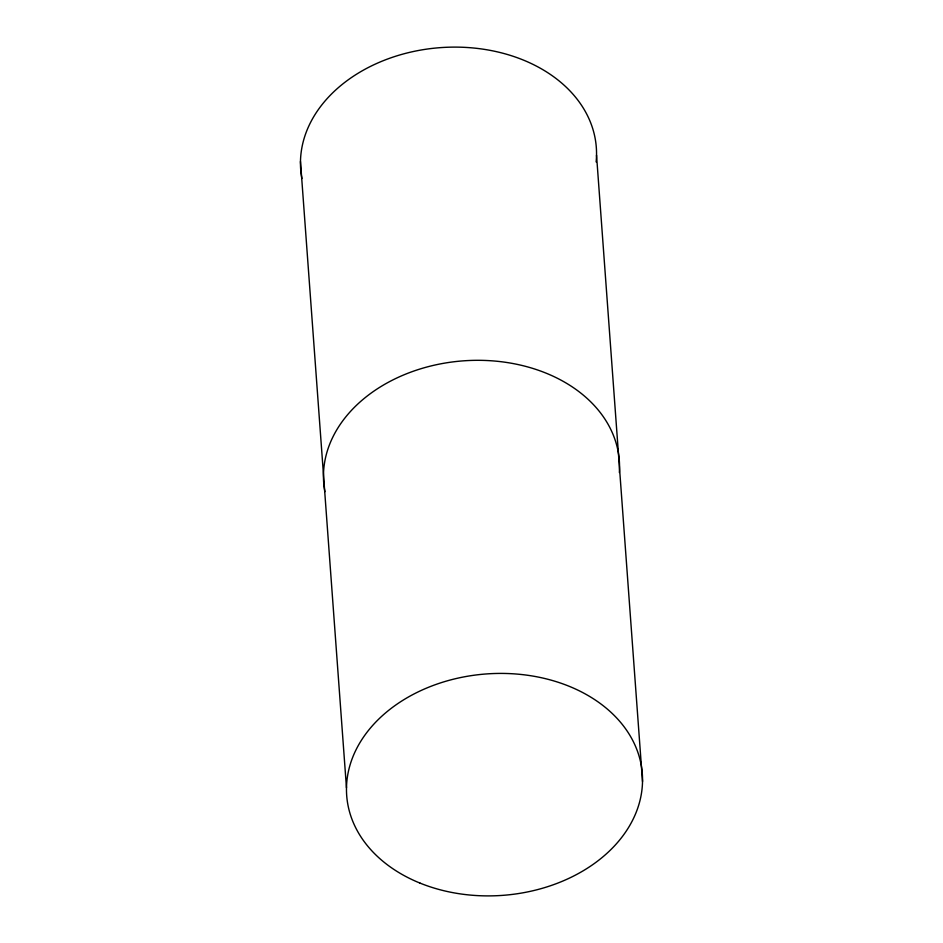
<?xml version="1.0" encoding="UTF-8"?>
<svg xmlns="http://www.w3.org/2000/svg" width="943" height="943" viewBox="0 0 943 943"><rect width="100%" height="100%" fill="white"/><g stroke="black" fill="none" stroke-linecap="round" stroke-linejoin="round"><path stroke-width="1.41" d="M596.53 155.206L642.525 781.511M346.47 787.794L300.475 161.489M324.887 491.692A148.216 111.015 -4.2 0 1 464.993 360.733A148.216 111.015 -4.2 0 1 619.351 472.49M301.89 178.486A148.216 111.015 -4.2 0 1 443.752 47.421A148.216 111.015 -4.2 0 1 596.129 161.937M420.012 883.096A148.216 111.015 -4.2 0 0 642.537 780.297A148.216 111.015 -4.2 0 0 420.932 690.571A148.216 111.015 -4.2 0 0 420.012 883.096"/></g></svg>
